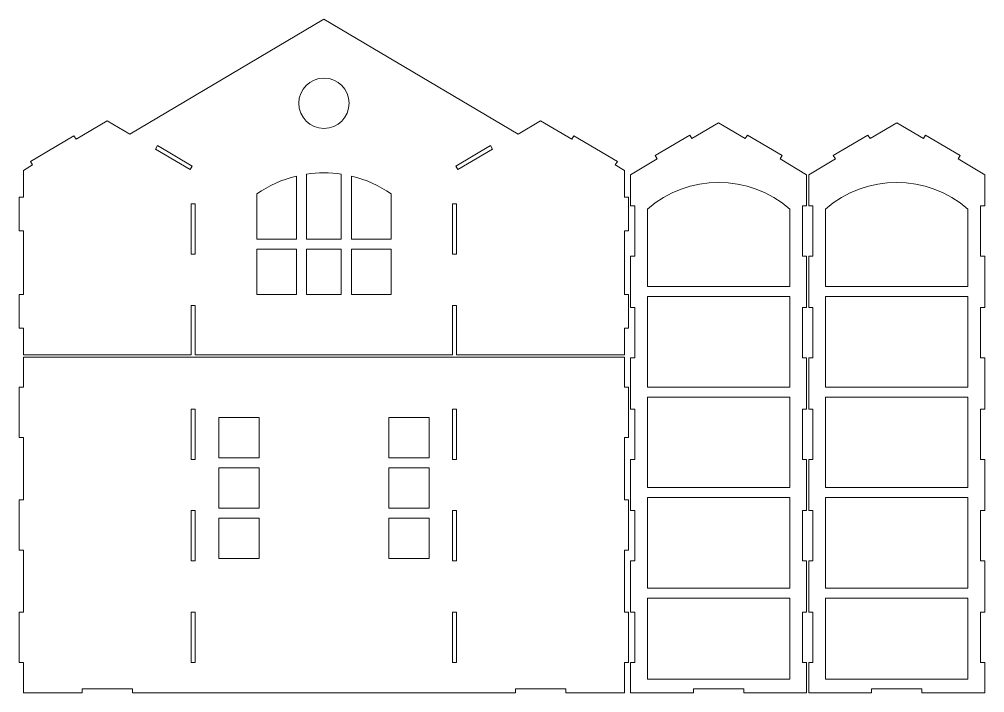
# Model space of a CAD drawing. Header units: millimetres. Extents: x -1560 to 1560, y -502 to 502.
# Drawn here: x -1560 to -123, y -502 to 502 of the extents above; entities that cross this region are included whole.
import ezdxf

# ---------------------------------------------------------------- set-up
doc = ezdxf.new("R2010")
doc.units = ezdxf.units.MM
doc.header["$MEASUREMENT"] = 0
doc.layers.add('Camada 1', color=7, linetype='Continuous')

msp = doc.modelspace()

# ---------------------------------------------------------------- linework, layer by layer
at = {"layer": 'Camada 1', "color": 250, "lineweight": 20}
for points, knots in [([(-669.9271, 289.8737), (-669.9271, 289.8737), (-734.4738, 328.067), (-734.4738, 328.067), (-734.4738, 328.067), (-734.4738, 328.067), (-737.5292, 322.9033), (-737.5292, 322.9033), (-737.5292, 322.9033), (-737.5292, 322.9033), (-784.1077, 350.4645), (-784.1077, 350.4645), (-784.1077, 350.4645), (-784.1077, 350.4645), (-817.7327, 330.5681), (-817.7327, 330.5681), (-817.7327, 330.5681), (-817.7327, 330.5681), (-1106.6077, 501.5), (-1106.6077, 501.5), (-1106.6077, 501.5), (-1106.6077, 501.5), (-1395.4827, 330.5681), (-1395.4827, 330.5681), (-1395.4827, 330.5681), (-1395.4827, 330.5681), (-1429.1077, 350.4645), (-1429.1077, 350.4645), (-1429.1077, 350.4645), (-1429.1077, 350.4645), (-1475.6862, 322.9033), (-1475.6862, 322.9033), (-1475.6862, 322.9033), (-1475.6862, 322.9033), (-1478.7417, 328.067), (-1478.7417, 328.067), (-1478.7417, 328.067), (-1478.7417, 328.067), (-1543.2883, 289.8737), (-1543.2883, 289.8737), (-1543.2883, 289.8737), (-1543.2883, 289.8737), (-1540.2329, 284.71), (-1540.2329, 284.71), (-1540.2329, 284.71), (-1540.2329, 284.71), (-1554.1077, 276.5), (-1554.1077, 276.5), (-1554.1077, 276.5), (-1554.1077, 276.5), (-1554.1077, 236.5), (-1554.1077, 236.5), (-1554.1077, 236.5), (-1554.1077, 236.5), (-1560.1077, 236.5), (-1560.1077, 236.5), (-1560.1077, 236.5), (-1560.1077, 236.5), (-1560.1077, 186.5), (-1560.1077, 186.5), (-1560.1077, 186.5), (-1560.1077, 186.5), (-1554.1077, 186.5), (-1554.1077, 186.5), (-1554.1077, 186.5), (-1554.1077, 186.5), (-1554.1077, 91.5), (-1554.1077, 91.5), (-1554.1077, 91.5), (-1554.1077, 91.5), (-1560.1077, 91.5), (-1560.1077, 91.5), (-1560.1077, 91.5), (-1560.1077, 91.5), (-1560.1077, 41.5), (-1560.1077, 41.5), (-1560.1077, 41.5), (-1560.1077, 41.5), (-1554.1077, 41.5), (-1554.1077, 41.5), (-1554.1077, 41.5), (-1554.1077, 41.5), (-1554.1077, 1.5), (-1554.1077, 1.5), (-1554.1077, 1.5), (-1554.1077, 1.5), (-1304.1077, 1.5), (-1304.1077, 1.5), (-1304.1077, 1.5), (-1304.1077, 1.5), (-1304.1077, 75.25), (-1304.1077, 75.25), (-1304.1077, 75.25), (-1304.1077, 75.25), (-1298.1077, 75.25), (-1298.1077, 75.25), (-1298.1077, 75.25), (-1298.1077, 75.25), (-1298.1077, 1.5), (-1298.1077, 1.5), (-1298.1077, 1.5), (-1298.1077, 1.5), (-915.1077, 1.5), (-915.1077, 1.5), (-915.1077, 1.5), (-915.1077, 1.5), (-915.1077, 75.25), (-915.1077, 75.25), (-915.1077, 75.25), (-915.1077, 75.25), (-909.1077, 75.25), (-909.1077, 75.25), (-909.1077, 75.25), (-909.1077, 75.25), (-909.1077, 1.5), (-909.1077, 1.5), (-909.1077, 1.5), (-909.1077, 1.5), (-659.1077, 1.5), (-659.1077, 1.5), (-659.1077, 1.5), (-659.1077, 1.5), (-659.1077, 41.5), (-659.1077, 41.5), (-659.1077, 41.5), (-659.1077, 41.5), (-653.1077, 41.5), (-653.1077, 41.5), (-653.1077, 41.5), (-653.1077, 41.5), (-653.1077, 91.5), (-653.1077, 91.5), (-653.1077, 91.5), (-653.1077, 91.5), (-659.1077, 91.5), (-659.1077, 91.5), (-659.1077, 91.5), (-659.1077, 91.5), (-659.1077, 186.5), (-659.1077, 186.5), (-659.1077, 186.5), (-659.1077, 186.5), (-653.1077, 186.5), (-653.1077, 186.5), (-653.1077, 186.5), (-653.1077, 186.5), (-653.1077, 236.5), (-653.1077, 236.5), (-653.1077, 236.5), (-653.1077, 236.5), (-659.1077, 236.5), (-659.1077, 236.5), (-659.1077, 236.5), (-659.1077, 236.5), (-659.1077, 276.5), (-659.1077, 276.5), (-659.1077, 276.5), (-659.1077, 276.5), (-672.9826, 284.71), (-672.9826, 284.71), (-672.9826, 284.71), (-672.9826, 284.71), (-669.9271, 289.8737), (-669.9271, 289.8737)], [0, 0, 0, 0, 0.023809524, 0.023809524, 0.023809524, 0.023809524, 0.047619048, 0.047619048, 0.047619048, 0.047619048, 0.071428571, 0.071428571, 0.071428571, 0.071428571, 0.095238095, 0.095238095, 0.095238095, 0.095238095, 0.119047619, 0.119047619, 0.119047619, 0.119047619, 0.142857143, 0.142857143, 0.142857143, 0.142857143, 0.166666667, 0.166666667, 0.166666667, 0.166666667, 0.19047619, 0.19047619, 0.19047619, 0.19047619, 0.214285714, 0.214285714, 0.214285714, 0.214285714, 0.238095238, 0.238095238, 0.238095238, 0.238095238, 0.261904762, 0.261904762, 0.261904762, 0.261904762, 0.285714286, 0.285714286, 0.285714286, 0.285714286, 0.30952381, 0.30952381, 0.30952381, 0.30952381, 0.333333333, 0.333333333, 0.333333333, 0.333333333, 0.357142857, 0.357142857, 0.357142857, 0.357142857, 0.380952381, 0.380952381, 0.380952381, 0.380952381, 0.404761905, 0.404761905, 0.404761905, 0.404761905, 0.428571429, 0.428571429, 0.428571429, 0.428571429, 0.452380952, 0.452380952, 0.452380952, 0.452380952, 0.476190476, 0.476190476, 0.476190476, 0.476190476, 0.5, 0.5, 0.5, 0.5, 0.523809524, 0.523809524, 0.523809524, 0.523809524, 0.547619048, 0.547619048, 0.547619048, 0.547619048, 0.571428571, 0.571428571, 0.571428571, 0.571428571, 0.595238095, 0.595238095, 0.595238095, 0.595238095, 0.619047619, 0.619047619, 0.619047619, 0.619047619, 0.642857143, 0.642857143, 0.642857143, 0.642857143, 0.666666667, 0.666666667, 0.666666667, 0.666666667, 0.69047619, 0.69047619, 0.69047619, 0.69047619, 0.714285714, 0.714285714, 0.714285714, 0.714285714, 0.738095238, 0.738095238, 0.738095238, 0.738095238, 0.761904762, 0.761904762, 0.761904762, 0.761904762, 0.785714286, 0.785714286, 0.785714286, 0.785714286, 0.80952381, 0.80952381, 0.80952381, 0.80952381, 0.833333333, 0.833333333, 0.833333333, 0.833333333, 0.857142857, 0.857142857, 0.857142857, 0.857142857, 0.880952381, 0.880952381, 0.880952381, 0.880952381, 0.904761905, 0.904761905, 0.904761905, 0.904761905, 0.928571429, 0.928571429, 0.928571429, 0.928571429, 0.952380952, 0.952380952, 0.952380952, 0.952380952, 1, 1, 1, 1]), ([(-1106.6077, 414), (-1085.897, 414), (-1069.1077, 397.2107), (-1069.1077, 376.4998), (-1069.1077, 376.4998), (-1069.1078, 355.7892), (-1085.8972, 338.9999), (-1106.6079, 339), (-1106.6079, 339), (-1127.3185, 339.0001), (-1144.1078, 355.7895), (-1144.1077, 376.5001), (-1144.1077, 376.5001), (-1144.1077, 397.2108), (-1127.3183, 414.0001), (-1106.6077, 414)], [0, 0, 0, 0, 0.2, 0.2, 0.2, 0.2, 0.4, 0.4, 0.4, 0.4, 0.6, 0.6, 0.6, 0.6, 1, 1, 1, 1]), ([(-388.1077, 72.25), (-388.1077, 72.25), (-388.1077, 148.5), (-388.1077, 148.5), (-388.1077, 148.5), (-388.1077, 148.5), (-394.1077, 148.5), (-394.1077, 148.5), (-394.1077, 148.5), (-394.1077, 148.5), (-394.1077, 223.5), (-394.1077, 223.5), (-394.1077, 223.5), (-394.1077, 223.5), (-388.1077, 223.5), (-388.1077, 223.5), (-388.1077, 223.5), (-388.1077, 223.5), (-388.1077, 269.9497), (-388.1077, 269.9497), (-388.1077, 269.9497), (-388.1077, 269.9497), (-427.7891, 293.4298), (-427.7891, 293.4298), (-427.7891, 293.4298), (-427.7891, 293.4298), (-424.7336, 298.5935), (-424.7336, 298.5935), (-424.7336, 298.5935), (-424.7336, 298.5935), (-476.3709, 329.1482), (-476.3709, 329.1482), (-476.3709, 329.1482), (-476.3709, 329.1482), (-479.4264, 323.9844), (-479.4264, 323.9844), (-479.4264, 323.9844), (-479.4264, 323.9844), (-519.1077, 347.4645), (-519.1077, 347.4645), (-519.1077, 347.4645), (-519.1077, 347.4645), (-558.7891, 323.9844), (-558.7891, 323.9844), (-558.7891, 323.9844), (-558.7891, 323.9844), (-561.8445, 329.1482), (-561.8445, 329.1482), (-561.8445, 329.1482), (-561.8445, 329.1482), (-613.4819, 298.5935), (-613.4819, 298.5935), (-613.4819, 298.5935), (-613.4819, 298.5935), (-610.4264, 293.4298), (-610.4264, 293.4298), (-610.4264, 293.4298), (-610.4264, 293.4298), (-650.1077, 269.9497), (-650.1077, 269.9497), (-650.1077, 269.9497), (-650.1077, 269.9497), (-650.1077, 223.5), (-650.1077, 223.5), (-650.1077, 223.5), (-650.1077, 223.5), (-644.1077, 223.5), (-644.1077, 223.5), (-644.1077, 223.5), (-644.1077, 223.5), (-644.1077, 148.5), (-644.1077, 148.5), (-644.1077, 148.5), (-644.1077, 148.5), (-650.1077, 148.5), (-650.1077, 148.5), (-650.1077, 148.5), (-650.1077, 148.5), (-650.1077, 72.25), (-650.1077, 72.25), (-650.1077, 72.25), (-650.1077, 72.25), (-644.1077, 72.25), (-644.1077, 72.25), (-644.1077, 72.25), (-644.1077, 72.25), (-644.1077, -2.75), (-644.1077, -2.75), (-644.1077, -2.75), (-644.1077, -2.75), (-650.1077, -2.75), (-650.1077, -2.75), (-650.1077, -2.75), (-650.1077, -2.75), (-650.1077, -79), (-650.1077, -79), (-650.1077, -79), (-650.1077, -79), (-644.1077, -79), (-644.1077, -79), (-644.1077, -79), (-644.1077, -79), (-644.1077, -154), (-644.1077, -154), (-644.1077, -154), (-644.1077, -154), (-650.1077, -154), (-650.1077, -154), (-650.1077, -154), (-650.1077, -154), (-650.1077, -230.25), (-650.1077, -230.25), (-650.1077, -230.25), (-650.1077, -230.25), (-644.1077, -230.25), (-644.1077, -230.25), (-644.1077, -230.25), (-644.1077, -230.25), (-644.1077, -305.25), (-644.1077, -305.25), (-644.1077, -305.25), (-644.1077, -305.25), (-650.1077, -305.25), (-650.1077, -305.25), (-650.1077, -305.25), (-650.1077, -305.25), (-650.1077, -381.5), (-650.1077, -381.5), (-650.1077, -381.5), (-650.1077, -381.5), (-644.1077, -381.5), (-644.1077, -381.5), (-644.1077, -381.5), (-644.1077, -381.5), (-644.1077, -456.5), (-644.1077, -456.5), (-644.1077, -456.5), (-644.1077, -456.5), (-650.1077, -456.5), (-650.1077, -456.5), (-650.1077, -456.5), (-650.1077, -456.5), (-650.1077, -501.5), (-650.1077, -501.5), (-650.1077, -501.5), (-650.1077, -501.5), (-556.6077, -501.5), (-556.6077, -501.5), (-556.6077, -501.5), (-556.6077, -501.5), (-556.6077, -495.5), (-556.6077, -495.5), (-556.6077, -495.5), (-556.6077, -495.5), (-481.6077, -495.5), (-481.6077, -495.5), (-481.6077, -495.5), (-481.6077, -495.5), (-481.6077, -501.5), (-481.6077, -501.5), (-481.6077, -501.5), (-481.6077, -501.5), (-388.1077, -501.5), (-388.1077, -501.5), (-388.1077, -501.5), (-388.1077, -501.5), (-388.1077, -456.5), (-388.1077, -456.5), (-388.1077, -456.5), (-388.1077, -456.5), (-394.1077, -456.5), (-394.1077, -456.5), (-394.1077, -456.5), (-394.1077, -456.5), (-394.1077, -381.5), (-394.1077, -381.5), (-394.1077, -381.5), (-394.1077, -381.5), (-388.1077, -381.5), (-388.1077, -381.5), (-388.1077, -381.5), (-388.1077, -381.5), (-388.1077, -305.25), (-388.1077, -305.25), (-388.1077, -305.25), (-388.1077, -305.25), (-394.1077, -305.25), (-394.1077, -305.25), (-394.1077, -305.25), (-394.1077, -305.25), (-394.1077, -230.25), (-394.1077, -230.25), (-394.1077, -230.25), (-394.1077, -230.25), (-388.1077, -230.25), (-388.1077, -230.25), (-388.1077, -230.25), (-388.1077, -230.25), (-388.1077, -154), (-388.1077, -154), (-388.1077, -154), (-388.1077, -154), (-394.1077, -154), (-394.1077, -154), (-394.1077, -154), (-394.1077, -154), (-394.1077, -79), (-394.1077, -79), (-394.1077, -79), (-394.1077, -79), (-388.1077, -79), (-388.1077, -79), (-388.1077, -79), (-388.1077, -79), (-388.1077, -2.75), (-388.1077, -2.75), (-388.1077, -2.75), (-388.1077, -2.75), (-394.1077, -2.75), (-394.1077, -2.75), (-394.1077, -2.75), (-394.1077, -2.75), (-394.1077, 72.25), (-394.1077, 72.25), (-394.1077, 72.25), (-394.1077, 72.25), (-388.1077, 72.25), (-388.1077, 72.25)], [0, 0, 0, 0, 0.017241379, 0.017241379, 0.017241379, 0.017241379, 0.034482759, 0.034482759, 0.034482759, 0.034482759, 0.051724138, 0.051724138, 0.051724138, 0.051724138, 0.068965517, 0.068965517, 0.068965517, 0.068965517, 0.086206897, 0.086206897, 0.086206897, 0.086206897, 0.103448276, 0.103448276, 0.103448276, 0.103448276, 0.120689655, 0.120689655, 0.120689655, 0.120689655, 0.137931034, 0.137931034, 0.137931034, 0.137931034, 0.155172414, 0.155172414, 0.155172414, 0.155172414, 0.172413793, 0.172413793, 0.172413793, 0.172413793, 0.189655172, 0.189655172, 0.189655172, 0.189655172, 0.206896552, 0.206896552, 0.206896552, 0.206896552, 0.224137931, 0.224137931, 0.224137931, 0.224137931, 0.24137931, 0.24137931, 0.24137931, 0.24137931, 0.25862069, 0.25862069, 0.25862069, 0.25862069, 0.275862069, 0.275862069, 0.275862069, 0.275862069, 0.293103448, 0.293103448, 0.293103448, 0.293103448, 0.310344828, 0.310344828, 0.310344828, 0.310344828, 0.327586207, 0.327586207, 0.327586207, 0.327586207, 0.344827586, 0.344827586, 0.344827586, 0.344827586, 0.362068966, 0.362068966, 0.362068966, 0.362068966, 0.379310345, 0.379310345, 0.379310345, 0.379310345, 0.396551724, 0.396551724, 0.396551724, 0.396551724, 0.413793103, 0.413793103, 0.413793103, 0.413793103, 0.431034483, 0.431034483, 0.431034483, 0.431034483, 0.448275862, 0.448275862, 0.448275862, 0.448275862, 0.465517241, 0.465517241, 0.465517241, 0.465517241, 0.482758621, 0.482758621, 0.482758621, 0.482758621, 0.5, 0.5, 0.5, 0.5, 0.517241379, 0.517241379, 0.517241379, 0.517241379, 0.534482759, 0.534482759, 0.534482759, 0.534482759, 0.551724138, 0.551724138, 0.551724138, 0.551724138, 0.568965517, 0.568965517, 0.568965517, 0.568965517, 0.586206897, 0.586206897, 0.586206897, 0.586206897, 0.603448276, 0.603448276, 0.603448276, 0.603448276, 0.620689655, 0.620689655, 0.620689655, 0.620689655, 0.637931034, 0.637931034, 0.637931034, 0.637931034, 0.655172414, 0.655172414, 0.655172414, 0.655172414, 0.672413793, 0.672413793, 0.672413793, 0.672413793, 0.689655172, 0.689655172, 0.689655172, 0.689655172, 0.706896552, 0.706896552, 0.706896552, 0.706896552, 0.724137931, 0.724137931, 0.724137931, 0.724137931, 0.74137931, 0.74137931, 0.74137931, 0.74137931, 0.75862069, 0.75862069, 0.75862069, 0.75862069, 0.775862069, 0.775862069, 0.775862069, 0.775862069, 0.793103448, 0.793103448, 0.793103448, 0.793103448, 0.810344828, 0.810344828, 0.810344828, 0.810344828, 0.827586207, 0.827586207, 0.827586207, 0.827586207, 0.844827586, 0.844827586, 0.844827586, 0.844827586, 0.862068966, 0.862068966, 0.862068966, 0.862068966, 0.879310345, 0.879310345, 0.879310345, 0.879310345, 0.896551724, 0.896551724, 0.896551724, 0.896551724, 0.913793103, 0.913793103, 0.913793103, 0.913793103, 0.931034483, 0.931034483, 0.931034483, 0.931034483, 0.948275862, 0.948275862, 0.948275862, 0.948275862, 0.965517241, 0.965517241, 0.965517241, 0.965517241, 1, 1, 1, 1]), ([(-123.1077, 72.25), (-123.1077, 72.25), (-123.1077, 148.5), (-123.1077, 148.5), (-123.1077, 148.5), (-123.1077, 148.5), (-129.1077, 148.5), (-129.1077, 148.5), (-129.1077, 148.5), (-129.1077, 148.5), (-129.1077, 223.5), (-129.1077, 223.5), (-129.1077, 223.5), (-129.1077, 223.5), (-123.1077, 223.5), (-123.1077, 223.5), (-123.1077, 223.5), (-123.1077, 223.5), (-123.1077, 269.9497), (-123.1077, 269.9497), (-123.1077, 269.9497), (-123.1077, 269.9497), (-162.7891, 293.4298), (-162.7891, 293.4298), (-162.7891, 293.4298), (-162.7891, 293.4298), (-159.7336, 298.5935), (-159.7336, 298.5935), (-159.7336, 298.5935), (-159.7336, 298.5935), (-211.3709, 329.1482), (-211.3709, 329.1482), (-211.3709, 329.1482), (-211.3709, 329.1482), (-214.4264, 323.9844), (-214.4264, 323.9844), (-214.4264, 323.9844), (-214.4264, 323.9844), (-254.1077, 347.4645), (-254.1077, 347.4645), (-254.1077, 347.4645), (-254.1077, 347.4645), (-293.7891, 323.9844), (-293.7891, 323.9844), (-293.7891, 323.9844), (-293.7891, 323.9844), (-296.8445, 329.1482), (-296.8445, 329.1482), (-296.8445, 329.1482), (-296.8445, 329.1482), (-348.4819, 298.5935), (-348.4819, 298.5935), (-348.4819, 298.5935), (-348.4819, 298.5935), (-345.4264, 293.4298), (-345.4264, 293.4298), (-345.4264, 293.4298), (-345.4264, 293.4298), (-385.1077, 269.9497), (-385.1077, 269.9497), (-385.1077, 269.9497), (-385.1077, 269.9497), (-385.1077, 223.5), (-385.1077, 223.5), (-385.1077, 223.5), (-385.1077, 223.5), (-379.1077, 223.5), (-379.1077, 223.5), (-379.1077, 223.5), (-379.1077, 223.5), (-379.1077, 148.5), (-379.1077, 148.5), (-379.1077, 148.5), (-379.1077, 148.5), (-385.1077, 148.5), (-385.1077, 148.5), (-385.1077, 148.5), (-385.1077, 148.5), (-385.1077, 72.25), (-385.1077, 72.25), (-385.1077, 72.25), (-385.1077, 72.25), (-379.1077, 72.25), (-379.1077, 72.25), (-379.1077, 72.25), (-379.1077, 72.25), (-379.1077, -2.75), (-379.1077, -2.75), (-379.1077, -2.75), (-379.1077, -2.75), (-385.1077, -2.75), (-385.1077, -2.75), (-385.1077, -2.75), (-385.1077, -2.75), (-385.1077, -79), (-385.1077, -79), (-385.1077, -79), (-385.1077, -79), (-379.1077, -79), (-379.1077, -79), (-379.1077, -79), (-379.1077, -79), (-379.1077, -154), (-379.1077, -154), (-379.1077, -154), (-379.1077, -154), (-385.1077, -154), (-385.1077, -154), (-385.1077, -154), (-385.1077, -154), (-385.1077, -230.25), (-385.1077, -230.25), (-385.1077, -230.25), (-385.1077, -230.25), (-379.1077, -230.25), (-379.1077, -230.25), (-379.1077, -230.25), (-379.1077, -230.25), (-379.1077, -305.25), (-379.1077, -305.25), (-379.1077, -305.25), (-379.1077, -305.25), (-385.1077, -305.25), (-385.1077, -305.25), (-385.1077, -305.25), (-385.1077, -305.25), (-385.1077, -381.5), (-385.1077, -381.5), (-385.1077, -381.5), (-385.1077, -381.5), (-379.1077, -381.5), (-379.1077, -381.5), (-379.1077, -381.5), (-379.1077, -381.5), (-379.1077, -456.5), (-379.1077, -456.5), (-379.1077, -456.5), (-379.1077, -456.5), (-385.1077, -456.5), (-385.1077, -456.5), (-385.1077, -456.5), (-385.1077, -456.5), (-385.1077, -501.5), (-385.1077, -501.5), (-385.1077, -501.5), (-385.1077, -501.5), (-291.6077, -501.5), (-291.6077, -501.5), (-291.6077, -501.5), (-291.6077, -501.5), (-291.6077, -495.5), (-291.6077, -495.5), (-291.6077, -495.5), (-291.6077, -495.5), (-216.6077, -495.5), (-216.6077, -495.5), (-216.6077, -495.5), (-216.6077, -495.5), (-216.6077, -501.5), (-216.6077, -501.5), (-216.6077, -501.5), (-216.6077, -501.5), (-123.1077, -501.5), (-123.1077, -501.5), (-123.1077, -501.5), (-123.1077, -501.5), (-123.1077, -456.5), (-123.1077, -456.5), (-123.1077, -456.5), (-123.1077, -456.5), (-129.1077, -456.5), (-129.1077, -456.5), (-129.1077, -456.5), (-129.1077, -456.5), (-129.1077, -381.5), (-129.1077, -381.5), (-129.1077, -381.5), (-129.1077, -381.5), (-123.1077, -381.5), (-123.1077, -381.5), (-123.1077, -381.5), (-123.1077, -381.5), (-123.1077, -305.25), (-123.1077, -305.25), (-123.1077, -305.25), (-123.1077, -305.25), (-129.1077, -305.25), (-129.1077, -305.25), (-129.1077, -305.25), (-129.1077, -305.25), (-129.1077, -230.25), (-129.1077, -230.25), (-129.1077, -230.25), (-129.1077, -230.25), (-123.1077, -230.25), (-123.1077, -230.25), (-123.1077, -230.25), (-123.1077, -230.25), (-123.1077, -154), (-123.1077, -154), (-123.1077, -154), (-123.1077, -154), (-129.1077, -154), (-129.1077, -154), (-129.1077, -154), (-129.1077, -154), (-129.1077, -79), (-129.1077, -79), (-129.1077, -79), (-129.1077, -79), (-123.1077, -79), (-123.1077, -79), (-123.1077, -79), (-123.1077, -79), (-123.1077, -2.75), (-123.1077, -2.75), (-123.1077, -2.75), (-123.1077, -2.75), (-129.1077, -2.75), (-129.1077, -2.75), (-129.1077, -2.75), (-129.1077, -2.75), (-129.1077, 72.25), (-129.1077, 72.25), (-129.1077, 72.25), (-129.1077, 72.25), (-123.1077, 72.25), (-123.1077, 72.25)], [0, 0, 0, 0, 0.017241379, 0.017241379, 0.017241379, 0.017241379, 0.034482759, 0.034482759, 0.034482759, 0.034482759, 0.051724138, 0.051724138, 0.051724138, 0.051724138, 0.068965517, 0.068965517, 0.068965517, 0.068965517, 0.086206897, 0.086206897, 0.086206897, 0.086206897, 0.103448276, 0.103448276, 0.103448276, 0.103448276, 0.120689655, 0.120689655, 0.120689655, 0.120689655, 0.137931034, 0.137931034, 0.137931034, 0.137931034, 0.155172414, 0.155172414, 0.155172414, 0.155172414, 0.172413793, 0.172413793, 0.172413793, 0.172413793, 0.189655172, 0.189655172, 0.189655172, 0.189655172, 0.206896552, 0.206896552, 0.206896552, 0.206896552, 0.224137931, 0.224137931, 0.224137931, 0.224137931, 0.24137931, 0.24137931, 0.24137931, 0.24137931, 0.25862069, 0.25862069, 0.25862069, 0.25862069, 0.275862069, 0.275862069, 0.275862069, 0.275862069, 0.293103448, 0.293103448, 0.293103448, 0.293103448, 0.310344828, 0.310344828, 0.310344828, 0.310344828, 0.327586207, 0.327586207, 0.327586207, 0.327586207, 0.344827586, 0.344827586, 0.344827586, 0.344827586, 0.362068966, 0.362068966, 0.362068966, 0.362068966, 0.379310345, 0.379310345, 0.379310345, 0.379310345, 0.396551724, 0.396551724, 0.396551724, 0.396551724, 0.413793103, 0.413793103, 0.413793103, 0.413793103, 0.431034483, 0.431034483, 0.431034483, 0.431034483, 0.448275862, 0.448275862, 0.448275862, 0.448275862, 0.465517241, 0.465517241, 0.465517241, 0.465517241, 0.482758621, 0.482758621, 0.482758621, 0.482758621, 0.5, 0.5, 0.5, 0.5, 0.517241379, 0.517241379, 0.517241379, 0.517241379, 0.534482759, 0.534482759, 0.534482759, 0.534482759, 0.551724138, 0.551724138, 0.551724138, 0.551724138, 0.568965517, 0.568965517, 0.568965517, 0.568965517, 0.586206897, 0.586206897, 0.586206897, 0.586206897, 0.603448276, 0.603448276, 0.603448276, 0.603448276, 0.620689655, 0.620689655, 0.620689655, 0.620689655, 0.637931034, 0.637931034, 0.637931034, 0.637931034, 0.655172414, 0.655172414, 0.655172414, 0.655172414, 0.672413793, 0.672413793, 0.672413793, 0.672413793, 0.689655172, 0.689655172, 0.689655172, 0.689655172, 0.706896552, 0.706896552, 0.706896552, 0.706896552, 0.724137931, 0.724137931, 0.724137931, 0.724137931, 0.74137931, 0.74137931, 0.74137931, 0.74137931, 0.75862069, 0.75862069, 0.75862069, 0.75862069, 0.775862069, 0.775862069, 0.775862069, 0.775862069, 0.793103448, 0.793103448, 0.793103448, 0.793103448, 0.810344828, 0.810344828, 0.810344828, 0.810344828, 0.827586207, 0.827586207, 0.827586207, 0.827586207, 0.844827586, 0.844827586, 0.844827586, 0.844827586, 0.862068966, 0.862068966, 0.862068966, 0.862068966, 0.879310345, 0.879310345, 0.879310345, 0.879310345, 0.896551724, 0.896551724, 0.896551724, 0.896551724, 0.913793103, 0.913793103, 0.913793103, 0.913793103, 0.931034483, 0.931034483, 0.931034483, 0.931034483, 0.948275862, 0.948275862, 0.948275862, 0.948275862, 0.965517241, 0.965517241, 0.965517241, 0.965517241, 1, 1, 1, 1]), ([(-1302.8602, 282.7335), (-1302.8602, 282.7335), (-1305.9157, 277.5698), (-1305.9157, 277.5698), (-1305.9157, 277.5698), (-1305.9157, 277.5698), (-1357.553, 308.1244), (-1357.553, 308.1244), (-1357.553, 308.1244), (-1357.553, 308.1244), (-1354.4975, 313.2882), (-1354.4975, 313.2882), (-1354.4975, 313.2882), (-1354.4975, 313.2882), (-1302.8602, 282.7335), (-1302.8602, 282.7335)], [0, 0, 0, 0, 0.2, 0.2, 0.2, 0.2, 0.4, 0.4, 0.4, 0.4, 0.6, 0.6, 0.6, 0.6, 1, 1, 1, 1]), ([(-855.6624, 308.1244), (-855.6624, 308.1244), (-907.2998, 277.5698), (-907.2998, 277.5698), (-907.2998, 277.5698), (-907.2998, 277.5698), (-910.3552, 282.7335), (-910.3552, 282.7335), (-910.3552, 282.7335), (-910.3552, 282.7335), (-858.7179, 313.2882), (-858.7179, 313.2882), (-858.7179, 313.2882), (-858.7179, 313.2882), (-855.6624, 308.1244), (-855.6624, 308.1244)], [0, 0, 0, 0, 0.2, 0.2, 0.2, 0.2, 0.4, 0.4, 0.4, 0.4, 0.6, 0.6, 0.6, 0.6, 1, 1, 1, 1]), ([(-1080.7744, 270.9687), (-1080.7744, 270.9687), (-1080.7744, 174), (-1080.7744, 174), (-1080.7744, 174), (-1080.7744, 174), (-1132.4411, 174), (-1132.4411, 174), (-1132.4411, 174), (-1132.4411, 174), (-1132.4411, 270.9687), (-1132.4411, 270.9687), (-1132.4411, 270.9687), (-1115.3137, 273.525), (-1097.9018, 273.525), (-1080.7744, 270.9687)], [0, 0, 0, 0, 0.2, 0.2, 0.2, 0.2, 0.4, 0.4, 0.4, 0.4, 0.6, 0.6, 0.6, 0.6, 1, 1, 1, 1]), ([(-1147.4411, 268.0554), (-1147.4411, 268.0554), (-1147.4411, 174), (-1147.4411, 174), (-1147.4411, 174), (-1147.4411, 174), (-1206.6077, 174), (-1206.6077, 174), (-1206.6077, 174), (-1206.6077, 174), (-1206.6077, 241.5), (-1206.6077, 241.5), (-1206.6077, 241.5), (-1188.7123, 253.9608), (-1168.6455, 262.9672), (-1147.4411, 268.0554)], [0, 0, 0, 0, 0.2, 0.2, 0.2, 0.2, 0.4, 0.4, 0.4, 0.4, 0.6, 0.6, 0.6, 0.6, 1, 1, 1, 1]), ([(-1065.7744, 268.0554), (-1044.5699, 262.9672), (-1024.5032, 253.9608), (-1006.6077, 241.5), (-1006.6077, 241.5), (-1006.6077, 241.5), (-1006.6077, 174), (-1006.6077, 174), (-1006.6077, 174), (-1006.6077, 174), (-1065.7744, 174), (-1065.7744, 174), (-1065.7744, 174), (-1065.7744, 174), (-1065.7744, 268.0554), (-1065.7744, 268.0554)], [0, 0, 0, 0, 0.2, 0.2, 0.2, 0.2, 0.4, 0.4, 0.4, 0.4, 0.6, 0.6, 0.6, 0.6, 1, 1, 1, 1]), ([(-625.1077, 218.5), (-564.5796, 272.0335), (-473.6358, 272.0335), (-413.1077, 218.5), (-413.1077, 218.5), (-413.1077, 218.5), (-413.1077, 103.5), (-413.1077, 103.5), (-413.1077, 103.5), (-413.1077, 103.5), (-625.1077, 103.5), (-625.1077, 103.5), (-625.1077, 103.5), (-625.1077, 103.5), (-625.1077, 218.5), (-625.1077, 218.5)], [0, 0, 0, 0, 0.2, 0.2, 0.2, 0.2, 0.4, 0.4, 0.4, 0.4, 0.6, 0.6, 0.6, 0.6, 1, 1, 1, 1]), ([(-360.1077, 218.5), (-299.5796, 272.0335), (-208.6358, 272.0335), (-148.1077, 218.5), (-148.1077, 218.5), (-148.1077, 218.5), (-148.1077, 103.5), (-148.1077, 103.5), (-148.1077, 103.5), (-148.1077, 103.5), (-360.1077, 103.5), (-360.1077, 103.5), (-360.1077, 103.5), (-360.1077, 103.5), (-360.1077, 218.5), (-360.1077, 218.5)], [0, 0, 0, 0, 0.2, 0.2, 0.2, 0.2, 0.4, 0.4, 0.4, 0.4, 0.6, 0.6, 0.6, 0.6, 1, 1, 1, 1]), ([(-1298.1077, 226.5), (-1298.1077, 226.5), (-1298.1077, 151.5), (-1298.1077, 151.5), (-1298.1077, 151.5), (-1298.1077, 151.5), (-1304.1077, 151.5), (-1304.1077, 151.5), (-1304.1077, 151.5), (-1304.1077, 151.5), (-1304.1077, 226.5), (-1304.1077, 226.5), (-1304.1077, 226.5), (-1304.1077, 226.5), (-1298.1077, 226.5), (-1298.1077, 226.5)], [0, 0, 0, 0, 0.2, 0.2, 0.2, 0.2, 0.4, 0.4, 0.4, 0.4, 0.6, 0.6, 0.6, 0.6, 1, 1, 1, 1]), ([(-909.1077, 226.5), (-909.1077, 226.5), (-909.1077, 151.5), (-909.1077, 151.5), (-909.1077, 151.5), (-909.1077, 151.5), (-915.1077, 151.5), (-915.1077, 151.5), (-915.1077, 151.5), (-915.1077, 151.5), (-915.1077, 226.5), (-915.1077, 226.5), (-915.1077, 226.5), (-915.1077, 226.5), (-909.1077, 226.5), (-909.1077, 226.5)], [0, 0, 0, 0, 0.2, 0.2, 0.2, 0.2, 0.4, 0.4, 0.4, 0.4, 0.6, 0.6, 0.6, 0.6, 1, 1, 1, 1]), ([(-1206.6077, 159), (-1206.6077, 159), (-1147.4411, 159), (-1147.4411, 159), (-1147.4411, 159), (-1147.4411, 159), (-1147.4411, 91.5), (-1147.4411, 91.5), (-1147.4411, 91.5), (-1147.4411, 91.5), (-1206.6077, 91.5), (-1206.6077, 91.5), (-1206.6077, 91.5), (-1206.6077, 91.5), (-1206.6077, 159), (-1206.6077, 159)], [0, 0, 0, 0, 0.2, 0.2, 0.2, 0.2, 0.4, 0.4, 0.4, 0.4, 0.6, 0.6, 0.6, 0.6, 1, 1, 1, 1]), ([(-1132.4411, 159), (-1132.4411, 159), (-1080.7744, 159), (-1080.7744, 159), (-1080.7744, 159), (-1080.7744, 159), (-1080.7744, 91.5), (-1080.7744, 91.5), (-1080.7744, 91.5), (-1080.7744, 91.5), (-1132.4411, 91.5), (-1132.4411, 91.5), (-1132.4411, 91.5), (-1132.4411, 91.5), (-1132.4411, 159), (-1132.4411, 159)], [0, 0, 0, 0, 0.2, 0.2, 0.2, 0.2, 0.4, 0.4, 0.4, 0.4, 0.6, 0.6, 0.6, 0.6, 1, 1, 1, 1]), ([(-1006.6077, 159), (-1006.6077, 159), (-1006.6077, 91.5), (-1006.6077, 91.5), (-1006.6077, 91.5), (-1006.6077, 91.5), (-1065.7744, 91.5), (-1065.7744, 91.5), (-1065.7744, 91.5), (-1065.7744, 91.5), (-1065.7744, 159), (-1065.7744, 159), (-1065.7744, 159), (-1065.7744, 159), (-1006.6077, 159), (-1006.6077, 159)], [0, 0, 0, 0, 0.2, 0.2, 0.2, 0.2, 0.4, 0.4, 0.4, 0.4, 0.6, 0.6, 0.6, 0.6, 1, 1, 1, 1]), ([(-625.1077, 88.5), (-625.1077, 88.5), (-413.1077, 88.5), (-413.1077, 88.5), (-413.1077, 88.5), (-413.1077, 88.5), (-413.1077, -46.25), (-413.1077, -46.25), (-413.1077, -46.25), (-413.1077, -46.25), (-625.1077, -46.25), (-625.1077, -46.25), (-625.1077, -46.25), (-625.1077, -46.25), (-625.1077, 88.5), (-625.1077, 88.5)], [0, 0, 0, 0, 0.2, 0.2, 0.2, 0.2, 0.4, 0.4, 0.4, 0.4, 0.6, 0.6, 0.6, 0.6, 1, 1, 1, 1]), ([(-360.1077, 88.5), (-360.1077, 88.5), (-148.1077, 88.5), (-148.1077, 88.5), (-148.1077, 88.5), (-148.1077, 88.5), (-148.1077, -46.25), (-148.1077, -46.25), (-148.1077, -46.25), (-148.1077, -46.25), (-360.1077, -46.25), (-360.1077, -46.25), (-360.1077, -46.25), (-360.1077, -46.25), (-360.1077, 88.5), (-360.1077, 88.5)], [0, 0, 0, 0, 0.2, 0.2, 0.2, 0.2, 0.4, 0.4, 0.4, 0.4, 0.6, 0.6, 0.6, 0.6, 1, 1, 1, 1]), ([(-659.1077, -1.5), (-659.1077, -1.5), (-1554.1077, -1.5), (-1554.1077, -1.5), (-1554.1077, -1.5), (-1554.1077, -1.5), (-1554.1077, -46.5), (-1554.1077, -46.5), (-1554.1077, -46.5), (-1554.1077, -46.5), (-1560.1077, -46.5), (-1560.1077, -46.5), (-1560.1077, -46.5), (-1560.1077, -46.5), (-1560.1077, -121.5), (-1560.1077, -121.5), (-1560.1077, -121.5), (-1560.1077, -121.5), (-1554.1077, -121.5), (-1554.1077, -121.5), (-1554.1077, -121.5), (-1554.1077, -121.5), (-1554.1077, -214), (-1554.1077, -214), (-1554.1077, -214), (-1554.1077, -214), (-1560.1077, -214), (-1560.1077, -214), (-1560.1077, -214), (-1560.1077, -214), (-1560.1077, -289), (-1560.1077, -289), (-1560.1077, -289), (-1560.1077, -289), (-1554.1077, -289), (-1554.1077, -289), (-1554.1077, -289), (-1554.1077, -289), (-1554.1077, -381.5), (-1554.1077, -381.5), (-1554.1077, -381.5), (-1554.1077, -381.5), (-1560.1077, -381.5), (-1560.1077, -381.5), (-1560.1077, -381.5), (-1560.1077, -381.5), (-1560.1077, -456.5), (-1560.1077, -456.5), (-1560.1077, -456.5), (-1560.1077, -456.5), (-1554.1077, -456.5), (-1554.1077, -456.5), (-1554.1077, -456.5), (-1554.1077, -456.5), (-1554.1077, -501.5), (-1554.1077, -501.5), (-1554.1077, -501.5), (-1554.1077, -501.5), (-1466.6077, -501.5), (-1466.6077, -501.5), (-1466.6077, -501.5), (-1466.6077, -501.5), (-1466.6077, -495.5), (-1466.6077, -495.5), (-1466.6077, -495.5), (-1466.6077, -495.5), (-1391.6077, -495.5), (-1391.6077, -495.5), (-1391.6077, -495.5), (-1391.6077, -495.5), (-1391.6077, -501.5), (-1391.6077, -501.5), (-1391.6077, -501.5), (-1391.6077, -501.5), (-821.6077, -501.5), (-821.6077, -501.5), (-821.6077, -501.5), (-821.6077, -501.5), (-821.6077, -495.5), (-821.6077, -495.5), (-821.6077, -495.5), (-821.6077, -495.5), (-746.6077, -495.5), (-746.6077, -495.5), (-746.6077, -495.5), (-746.6077, -495.5), (-746.6077, -501.5), (-746.6077, -501.5), (-746.6077, -501.5), (-746.6077, -501.5), (-659.1077, -501.5), (-659.1077, -501.5), (-659.1077, -501.5), (-659.1077, -501.5), (-659.1077, -456.5), (-659.1077, -456.5), (-659.1077, -456.5), (-659.1077, -456.5), (-653.1077, -456.5), (-653.1077, -456.5), (-653.1077, -456.5), (-653.1077, -456.5), (-653.1077, -381.5), (-653.1077, -381.5), (-653.1077, -381.5), (-653.1077, -381.5), (-659.1077, -381.5), (-659.1077, -381.5), (-659.1077, -381.5), (-659.1077, -381.5), (-659.1077, -289), (-659.1077, -289), (-659.1077, -289), (-659.1077, -289), (-653.1077, -289), (-653.1077, -289), (-653.1077, -289), (-653.1077, -289), (-653.1077, -214), (-653.1077, -214), (-653.1077, -214), (-653.1077, -214), (-659.1077, -214), (-659.1077, -214), (-659.1077, -214), (-659.1077, -214), (-659.1077, -121.5), (-659.1077, -121.5), (-659.1077, -121.5), (-659.1077, -121.5), (-653.1077, -121.5), (-653.1077, -121.5), (-653.1077, -121.5), (-653.1077, -121.5), (-653.1077, -46.5), (-653.1077, -46.5), (-653.1077, -46.5), (-653.1077, -46.5), (-659.1077, -46.5), (-659.1077, -46.5), (-659.1077, -46.5), (-659.1077, -46.5), (-659.1077, -1.5), (-659.1077, -1.5)], [0, 0, 0, 0, 0.027027027, 0.027027027, 0.027027027, 0.027027027, 0.054054054, 0.054054054, 0.054054054, 0.054054054, 0.081081081, 0.081081081, 0.081081081, 0.081081081, 0.108108108, 0.108108108, 0.108108108, 0.108108108, 0.135135135, 0.135135135, 0.135135135, 0.135135135, 0.162162162, 0.162162162, 0.162162162, 0.162162162, 0.189189189, 0.189189189, 0.189189189, 0.189189189, 0.216216216, 0.216216216, 0.216216216, 0.216216216, 0.243243243, 0.243243243, 0.243243243, 0.243243243, 0.27027027, 0.27027027, 0.27027027, 0.27027027, 0.297297297, 0.297297297, 0.297297297, 0.297297297, 0.324324324, 0.324324324, 0.324324324, 0.324324324, 0.351351351, 0.351351351, 0.351351351, 0.351351351, 0.378378378, 0.378378378, 0.378378378, 0.378378378, 0.405405405, 0.405405405, 0.405405405, 0.405405405, 0.432432432, 0.432432432, 0.432432432, 0.432432432, 0.459459459, 0.459459459, 0.459459459, 0.459459459, 0.486486486, 0.486486486, 0.486486486, 0.486486486, 0.513513514, 0.513513514, 0.513513514, 0.513513514, 0.540540541, 0.540540541, 0.540540541, 0.540540541, 0.567567568, 0.567567568, 0.567567568, 0.567567568, 0.594594595, 0.594594595, 0.594594595, 0.594594595, 0.621621622, 0.621621622, 0.621621622, 0.621621622, 0.648648649, 0.648648649, 0.648648649, 0.648648649, 0.675675676, 0.675675676, 0.675675676, 0.675675676, 0.702702703, 0.702702703, 0.702702703, 0.702702703, 0.72972973, 0.72972973, 0.72972973, 0.72972973, 0.756756757, 0.756756757, 0.756756757, 0.756756757, 0.783783784, 0.783783784, 0.783783784, 0.783783784, 0.810810811, 0.810810811, 0.810810811, 0.810810811, 0.837837838, 0.837837838, 0.837837838, 0.837837838, 0.864864865, 0.864864865, 0.864864865, 0.864864865, 0.891891892, 0.891891892, 0.891891892, 0.891891892, 0.918918919, 0.918918919, 0.918918919, 0.918918919, 0.945945946, 0.945945946, 0.945945946, 0.945945946, 1, 1, 1, 1]), ([(-625.1077, -61.25), (-625.1077, -61.25), (-413.1077, -61.25), (-413.1077, -61.25), (-413.1077, -61.25), (-413.1077, -61.25), (-413.1077, -196), (-413.1077, -196), (-413.1077, -196), (-413.1077, -196), (-625.1077, -196), (-625.1077, -196), (-625.1077, -196), (-625.1077, -196), (-625.1077, -61.25), (-625.1077, -61.25)], [0, 0, 0, 0, 0.2, 0.2, 0.2, 0.2, 0.4, 0.4, 0.4, 0.4, 0.6, 0.6, 0.6, 0.6, 1, 1, 1, 1]), ([(-360.1077, -61.25), (-360.1077, -61.25), (-148.1077, -61.25), (-148.1077, -61.25), (-148.1077, -61.25), (-148.1077, -61.25), (-148.1077, -196), (-148.1077, -196), (-148.1077, -196), (-148.1077, -196), (-360.1077, -196), (-360.1077, -196), (-360.1077, -196), (-360.1077, -196), (-360.1077, -61.25), (-360.1077, -61.25)], [0, 0, 0, 0, 0.2, 0.2, 0.2, 0.2, 0.4, 0.4, 0.4, 0.4, 0.6, 0.6, 0.6, 0.6, 1, 1, 1, 1]), ([(-1298.1077, -154), (-1298.1077, -154), (-1304.1077, -154), (-1304.1077, -154), (-1304.1077, -154), (-1304.1077, -154), (-1304.1077, -79), (-1304.1077, -79), (-1304.1077, -79), (-1304.1077, -79), (-1298.1077, -79), (-1298.1077, -79), (-1298.1077, -79), (-1298.1077, -79), (-1298.1077, -154), (-1298.1077, -154)], [0, 0, 0, 0, 0.2, 0.2, 0.2, 0.2, 0.4, 0.4, 0.4, 0.4, 0.6, 0.6, 0.6, 0.6, 1, 1, 1, 1]), ([(-909.1077, -154), (-909.1077, -154), (-915.1077, -154), (-915.1077, -154), (-915.1077, -154), (-915.1077, -154), (-915.1077, -79), (-915.1077, -79), (-915.1077, -79), (-915.1077, -79), (-909.1077, -79), (-909.1077, -79), (-909.1077, -79), (-909.1077, -79), (-909.1077, -154), (-909.1077, -154)], [0, 0, 0, 0, 0.2, 0.2, 0.2, 0.2, 0.4, 0.4, 0.4, 0.4, 0.6, 0.6, 0.6, 0.6, 1, 1, 1, 1]), ([(-1203.1077, -151.5), (-1203.1077, -151.5), (-1263.1077, -151.5), (-1263.1077, -151.5), (-1263.1077, -151.5), (-1263.1077, -151.5), (-1263.1077, -91.5), (-1263.1077, -91.5), (-1263.1077, -91.5), (-1263.1077, -91.5), (-1203.1077, -91.5), (-1203.1077, -91.5), (-1203.1077, -91.5), (-1203.1077, -91.5), (-1203.1077, -151.5), (-1203.1077, -151.5)], [0, 0, 0, 0, 0.2, 0.2, 0.2, 0.2, 0.4, 0.4, 0.4, 0.4, 0.6, 0.6, 0.6, 0.6, 1, 1, 1, 1]), ([(-950.1077, -151.5), (-950.1077, -151.5), (-1010.1077, -151.5), (-1010.1077, -151.5), (-1010.1077, -151.5), (-1010.1077, -151.5), (-1010.1077, -91.5), (-1010.1077, -91.5), (-1010.1077, -91.5), (-1010.1077, -91.5), (-950.1077, -91.5), (-950.1077, -91.5), (-950.1077, -91.5), (-950.1077, -91.5), (-950.1077, -151.5), (-950.1077, -151.5)], [0, 0, 0, 0, 0.2, 0.2, 0.2, 0.2, 0.4, 0.4, 0.4, 0.4, 0.6, 0.6, 0.6, 0.6, 1, 1, 1, 1]), ([(-1203.1077, -226.5), (-1203.1077, -226.5), (-1263.1077, -226.5), (-1263.1077, -226.5), (-1263.1077, -226.5), (-1263.1077, -226.5), (-1263.1077, -166.5), (-1263.1077, -166.5), (-1263.1077, -166.5), (-1263.1077, -166.5), (-1203.1077, -166.5), (-1203.1077, -166.5), (-1203.1077, -166.5), (-1203.1077, -166.5), (-1203.1077, -226.5), (-1203.1077, -226.5)], [0, 0, 0, 0, 0.2, 0.2, 0.2, 0.2, 0.4, 0.4, 0.4, 0.4, 0.6, 0.6, 0.6, 0.6, 1, 1, 1, 1]), ([(-950.1077, -226.5), (-950.1077, -226.5), (-1010.1077, -226.5), (-1010.1077, -226.5), (-1010.1077, -226.5), (-1010.1077, -226.5), (-1010.1077, -166.5), (-1010.1077, -166.5), (-1010.1077, -166.5), (-1010.1077, -166.5), (-950.1077, -166.5), (-950.1077, -166.5), (-950.1077, -166.5), (-950.1077, -166.5), (-950.1077, -226.5), (-950.1077, -226.5)], [0, 0, 0, 0, 0.2, 0.2, 0.2, 0.2, 0.4, 0.4, 0.4, 0.4, 0.6, 0.6, 0.6, 0.6, 1, 1, 1, 1]), ([(-625.1077, -211), (-625.1077, -211), (-413.1077, -211), (-413.1077, -211), (-413.1077, -211), (-413.1077, -211), (-413.1077, -345.75), (-413.1077, -345.75), (-413.1077, -345.75), (-413.1077, -345.75), (-625.1077, -345.75), (-625.1077, -345.75), (-625.1077, -345.75), (-625.1077, -345.75), (-625.1077, -211), (-625.1077, -211)], [0, 0, 0, 0, 0.2, 0.2, 0.2, 0.2, 0.4, 0.4, 0.4, 0.4, 0.6, 0.6, 0.6, 0.6, 1, 1, 1, 1]), ([(-360.1077, -211), (-360.1077, -211), (-148.1077, -211), (-148.1077, -211), (-148.1077, -211), (-148.1077, -211), (-148.1077, -345.75), (-148.1077, -345.75), (-148.1077, -345.75), (-148.1077, -345.75), (-360.1077, -345.75), (-360.1077, -345.75), (-360.1077, -345.75), (-360.1077, -345.75), (-360.1077, -211), (-360.1077, -211)], [0, 0, 0, 0, 0.2, 0.2, 0.2, 0.2, 0.4, 0.4, 0.4, 0.4, 0.6, 0.6, 0.6, 0.6, 1, 1, 1, 1]), ([(-1298.1077, -305.25), (-1298.1077, -305.25), (-1304.1077, -305.25), (-1304.1077, -305.25), (-1304.1077, -305.25), (-1304.1077, -305.25), (-1304.1077, -230.25), (-1304.1077, -230.25), (-1304.1077, -230.25), (-1304.1077, -230.25), (-1298.1077, -230.25), (-1298.1077, -230.25), (-1298.1077, -230.25), (-1298.1077, -230.25), (-1298.1077, -305.25), (-1298.1077, -305.25)], [0, 0, 0, 0, 0.2, 0.2, 0.2, 0.2, 0.4, 0.4, 0.4, 0.4, 0.6, 0.6, 0.6, 0.6, 1, 1, 1, 1]), ([(-1203.1077, -301.5), (-1203.1077, -301.5), (-1263.1077, -301.5), (-1263.1077, -301.5), (-1263.1077, -301.5), (-1263.1077, -301.5), (-1263.1077, -241.5), (-1263.1077, -241.5), (-1263.1077, -241.5), (-1263.1077, -241.5), (-1203.1077, -241.5), (-1203.1077, -241.5), (-1203.1077, -241.5), (-1203.1077, -241.5), (-1203.1077, -301.5), (-1203.1077, -301.5)], [0, 0, 0, 0, 0.2, 0.2, 0.2, 0.2, 0.4, 0.4, 0.4, 0.4, 0.6, 0.6, 0.6, 0.6, 1, 1, 1, 1]), ([(-950.1077, -241.5), (-950.1077, -241.5), (-950.1077, -301.5), (-950.1077, -301.5), (-950.1077, -301.5), (-950.1077, -301.5), (-1010.1077, -301.5), (-1010.1077, -301.5), (-1010.1077, -301.5), (-1010.1077, -301.5), (-1010.1077, -241.5), (-1010.1077, -241.5), (-1010.1077, -241.5), (-1010.1077, -241.5), (-950.1077, -241.5), (-950.1077, -241.5)], [0, 0, 0, 0, 0.2, 0.2, 0.2, 0.2, 0.4, 0.4, 0.4, 0.4, 0.6, 0.6, 0.6, 0.6, 1, 1, 1, 1]), ([(-909.1077, -230.25), (-909.1077, -230.25), (-909.1077, -305.25), (-909.1077, -305.25), (-909.1077, -305.25), (-909.1077, -305.25), (-915.1077, -305.25), (-915.1077, -305.25), (-915.1077, -305.25), (-915.1077, -305.25), (-915.1077, -230.25), (-915.1077, -230.25), (-915.1077, -230.25), (-915.1077, -230.25), (-909.1077, -230.25), (-909.1077, -230.25)], [0, 0, 0, 0, 0.2, 0.2, 0.2, 0.2, 0.4, 0.4, 0.4, 0.4, 0.6, 0.6, 0.6, 0.6, 1, 1, 1, 1]), ([(-625.1077, -360.75), (-625.1077, -360.75), (-413.1077, -360.75), (-413.1077, -360.75), (-413.1077, -360.75), (-413.1077, -360.75), (-413.1077, -481.5), (-413.1077, -481.5), (-413.1077, -481.5), (-413.1077, -481.5), (-625.1077, -481.5), (-625.1077, -481.5), (-625.1077, -481.5), (-625.1077, -481.5), (-625.1077, -360.75), (-625.1077, -360.75)], [0, 0, 0, 0, 0.2, 0.2, 0.2, 0.2, 0.4, 0.4, 0.4, 0.4, 0.6, 0.6, 0.6, 0.6, 1, 1, 1, 1]), ([(-360.1077, -360.75), (-360.1077, -360.75), (-148.1077, -360.75), (-148.1077, -360.75), (-148.1077, -360.75), (-148.1077, -360.75), (-148.1077, -481.5), (-148.1077, -481.5), (-148.1077, -481.5), (-148.1077, -481.5), (-360.1077, -481.5), (-360.1077, -481.5), (-360.1077, -481.5), (-360.1077, -481.5), (-360.1077, -360.75), (-360.1077, -360.75)], [0, 0, 0, 0, 0.2, 0.2, 0.2, 0.2, 0.4, 0.4, 0.4, 0.4, 0.6, 0.6, 0.6, 0.6, 1, 1, 1, 1]), ([(-1298.1077, -381.5), (-1298.1077, -381.5), (-1298.1077, -456.5), (-1298.1077, -456.5), (-1298.1077, -456.5), (-1298.1077, -456.5), (-1304.1077, -456.5), (-1304.1077, -456.5), (-1304.1077, -456.5), (-1304.1077, -456.5), (-1304.1077, -381.5), (-1304.1077, -381.5), (-1304.1077, -381.5), (-1304.1077, -381.5), (-1298.1077, -381.5), (-1298.1077, -381.5)], [0, 0, 0, 0, 0.2, 0.2, 0.2, 0.2, 0.4, 0.4, 0.4, 0.4, 0.6, 0.6, 0.6, 0.6, 1, 1, 1, 1]), ([(-909.1077, -381.5), (-909.1077, -381.5), (-909.1077, -456.5), (-909.1077, -456.5), (-909.1077, -456.5), (-909.1077, -456.5), (-915.1077, -456.5), (-915.1077, -456.5), (-915.1077, -456.5), (-915.1077, -456.5), (-915.1077, -381.5), (-915.1077, -381.5), (-915.1077, -381.5), (-915.1077, -381.5), (-909.1077, -381.5), (-909.1077, -381.5)], [0, 0, 0, 0, 0.2, 0.2, 0.2, 0.2, 0.4, 0.4, 0.4, 0.4, 0.6, 0.6, 0.6, 0.6, 1, 1, 1, 1])]:
    msp.add_open_spline(points, degree=3, knots=knots, dxfattribs=at)

doc.saveas('drawing.dxf')
